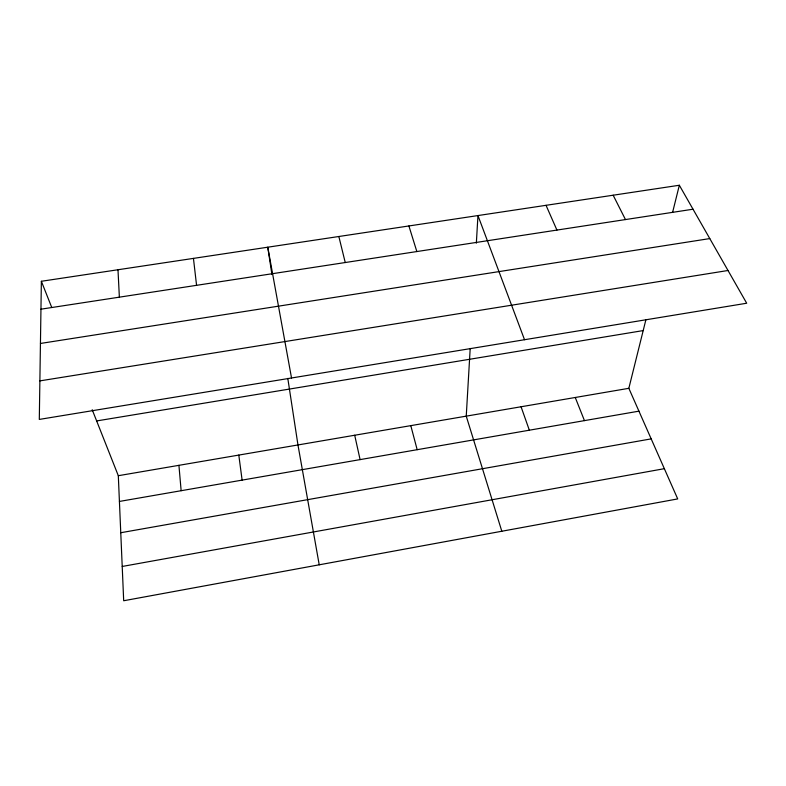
<?xml version="1.0" encoding="UTF-8"?>
<svg xmlns="http://www.w3.org/2000/svg" width="786" height="786" viewBox="0 0 786 786"><rect width="100%" height="100%" fill="white"/><g stroke="black" fill="none" stroke-linecap="round" stroke-linejoin="round"><path stroke-width="1.18" d="M41.373 281.28L39.3 419.419L746.7 303.229L679.34 185.25L41.373 281.28L51.729 307.434M470.195 348.463L466.245 416.148L501.812 531.248M476.345 243.169L477.957 215.561L524.527 339.719M92.208 409.732L118.313 475.707L123.687 600.75L677.709 498.914L628.839 388.313L645.827 320M672.62 212.279L679.34 185.25M122.213 566.46L664.347 468.682M120.759 532.731L651.181 438.873M119.413 501.439L638.93 411.157M118.313 475.707L628.839 388.313M96.639 420.942L643.194 330.582M39.88 380.886L728.013 270.492M40.44 343.462L709.787 238.58M40.951 309.183L693.026 209.214M613.159 195.213L625.469 219.569M546.034 205.313L556.93 230.082M575.254 397.48L584.45 420.618M521.059 406.755L529.342 430.197M408.897 225.955L416.845 251.559M410.793 425.639L417.17 449.69M338.845 236.498L345.241 262.534M354.702 435.238L360.096 459.614M291.527 377.987L267.771 247.197L271.936 274.51M319.224 564.81L297.963 444.955L287.804 378.41M238.797 455.074L242.117 480.118M193.444 258.388L196.569 285.328M178.923 465.332L181.144 490.71M117.988 269.745L119.364 297.157"/></g></svg>
